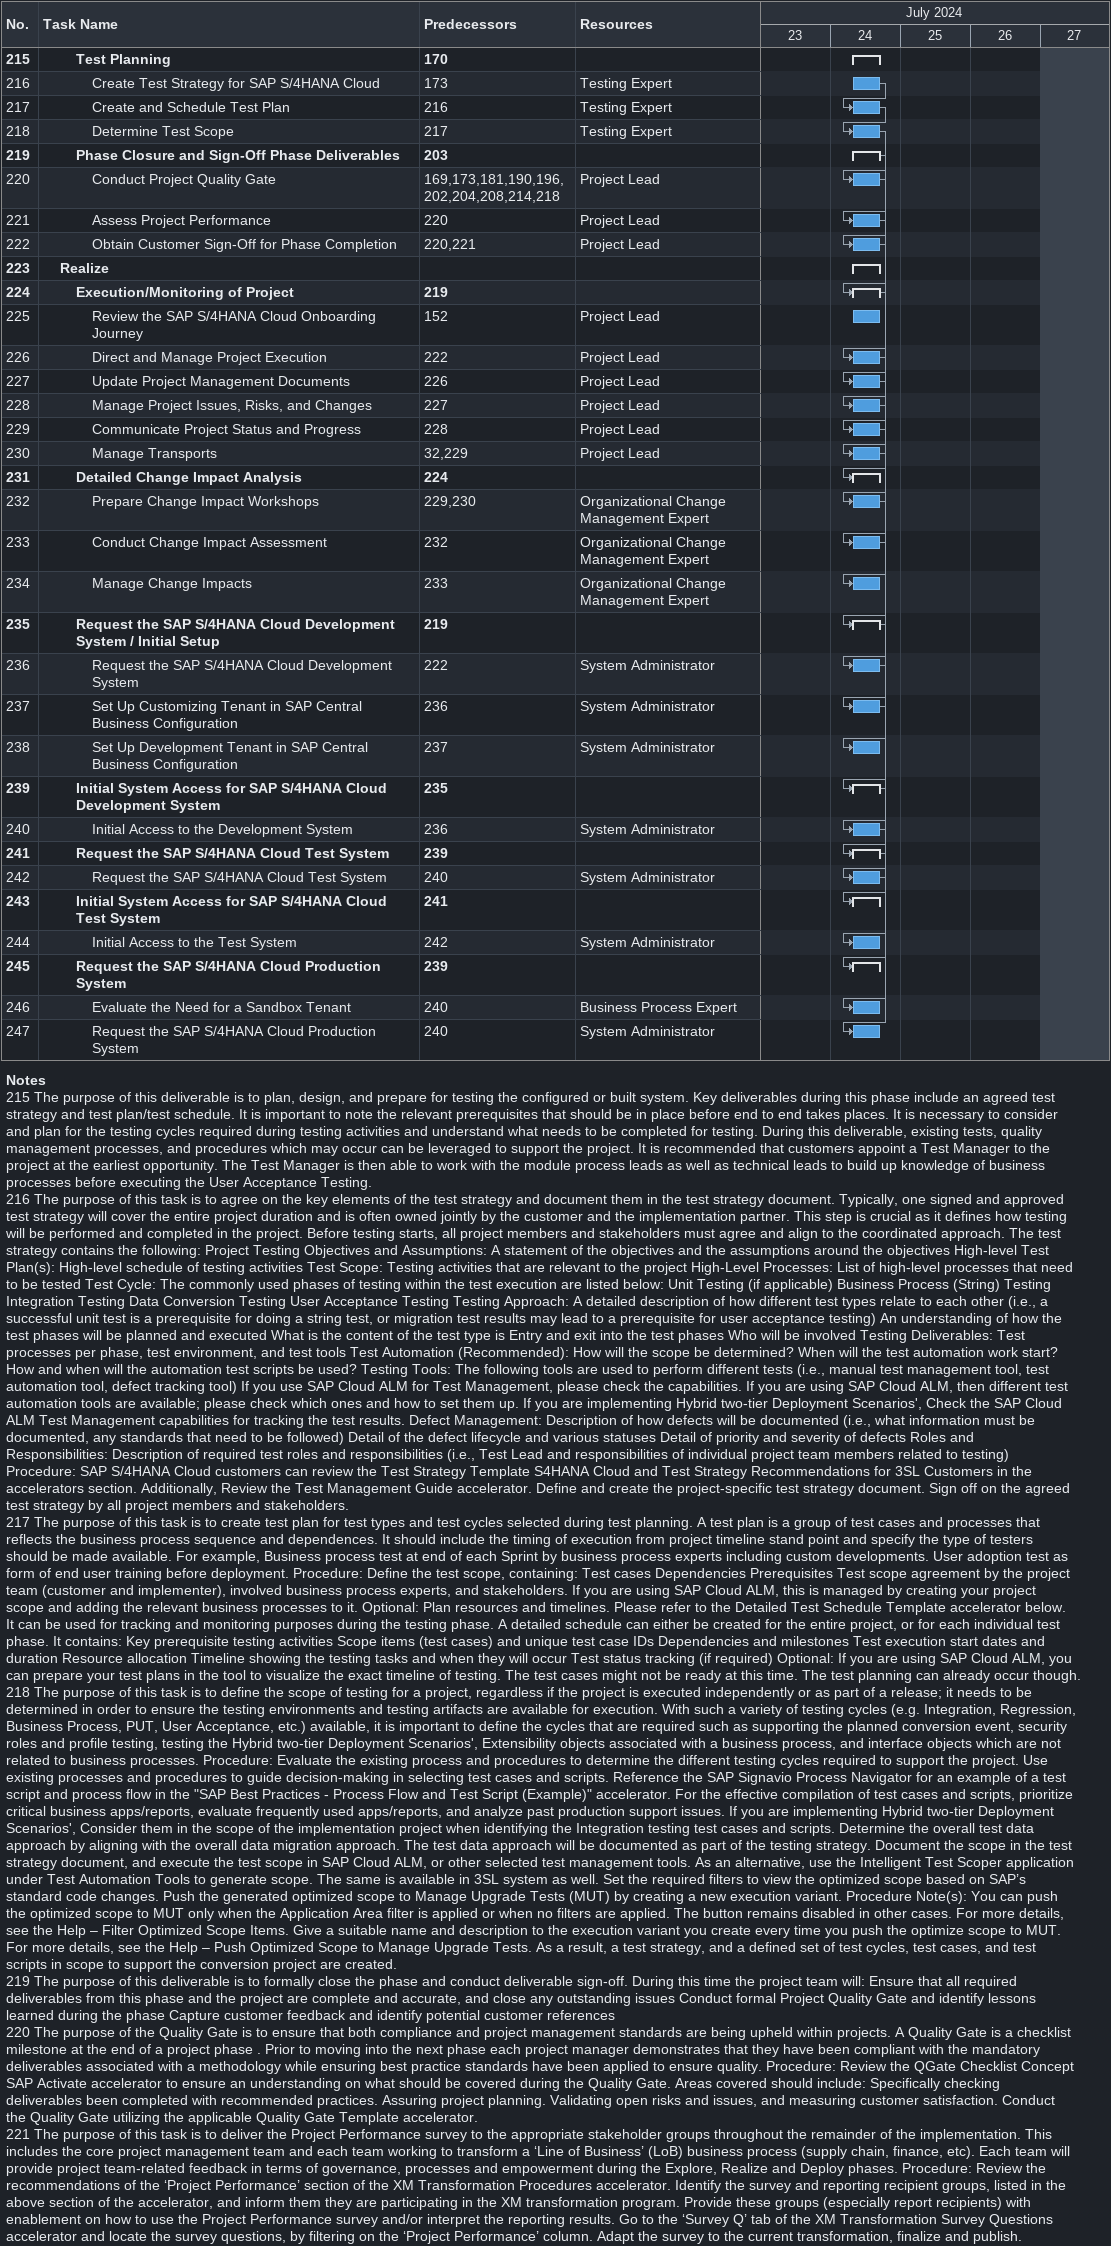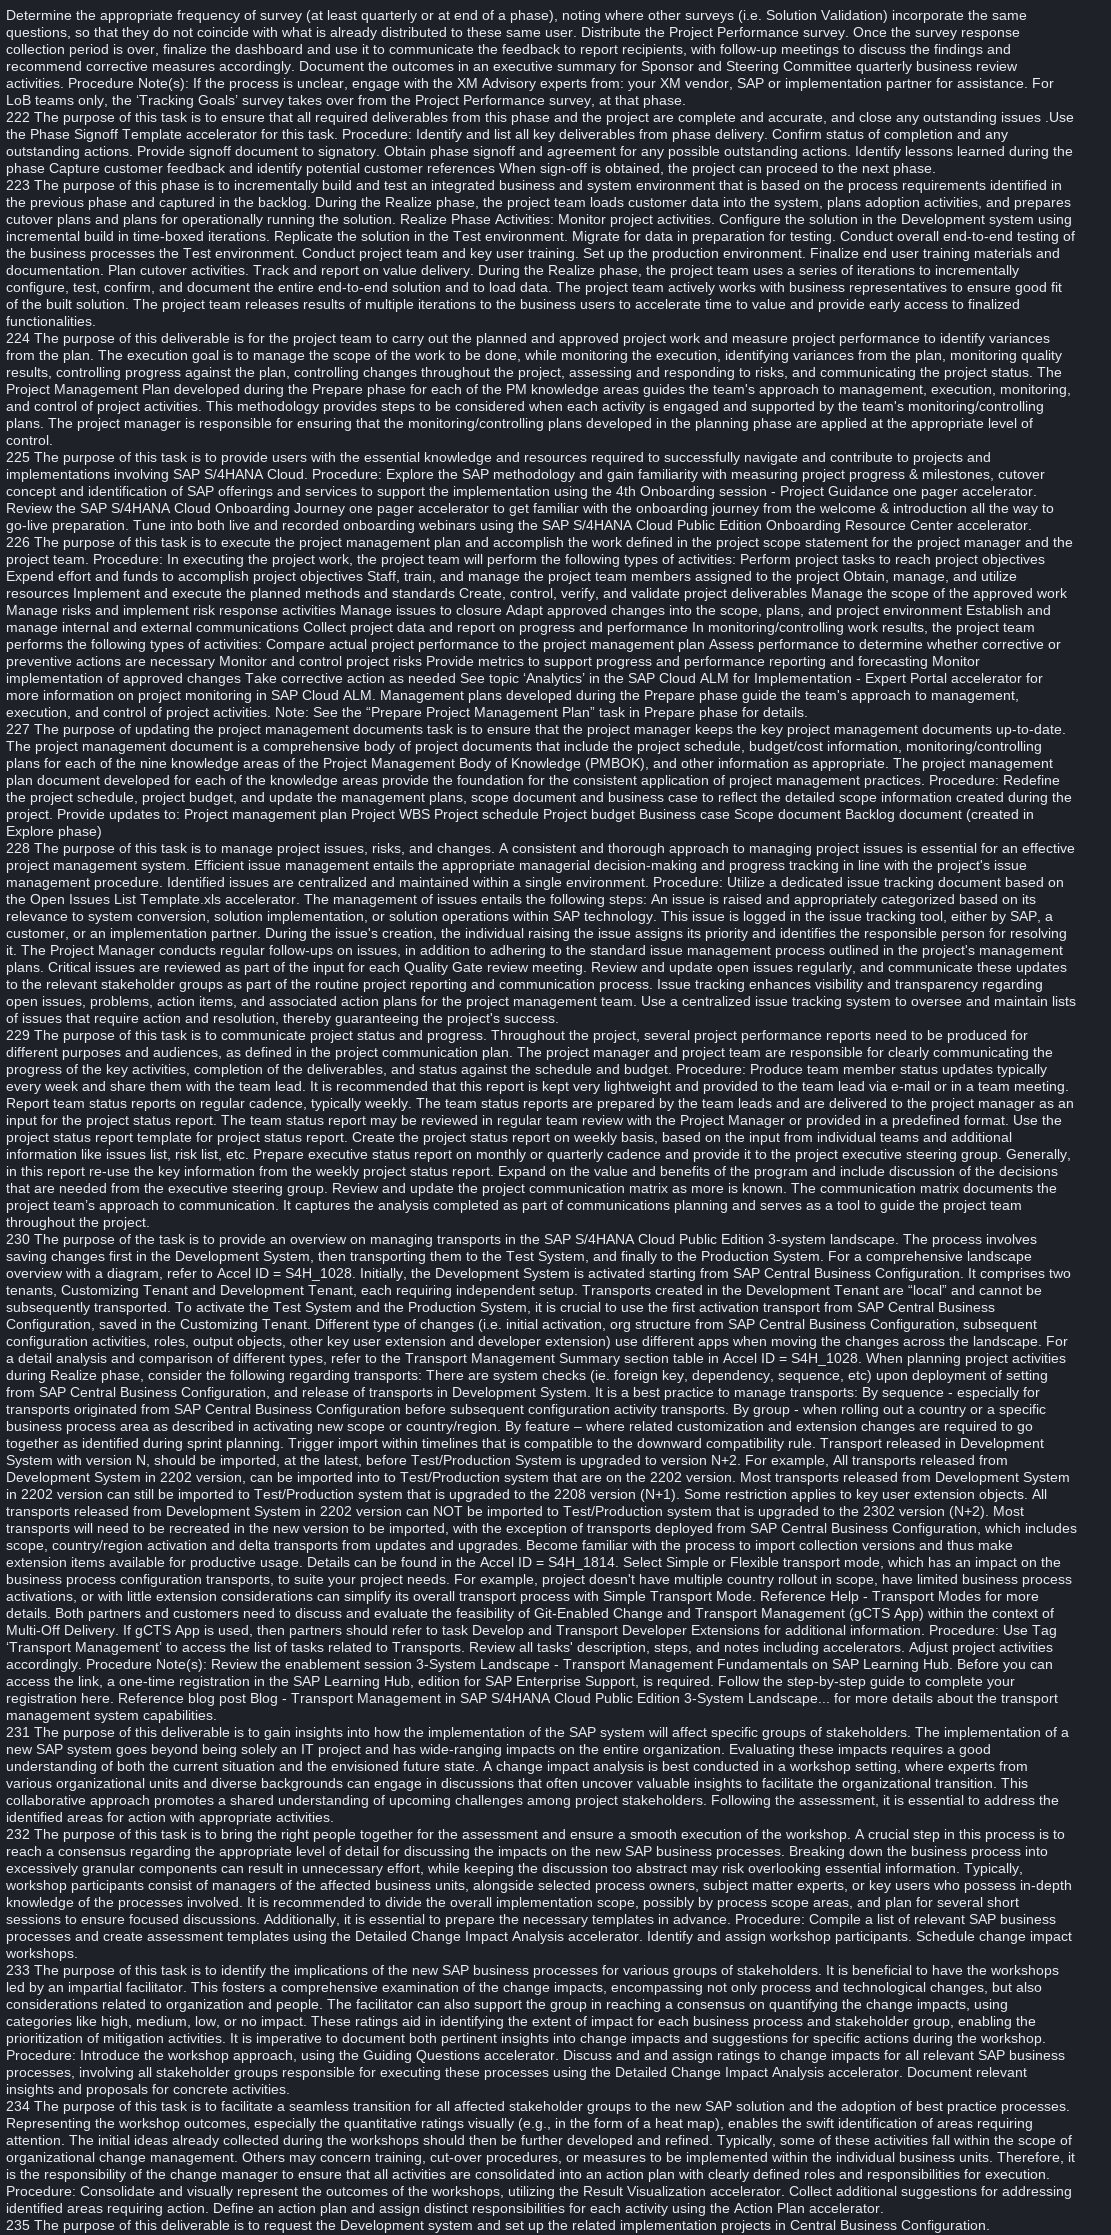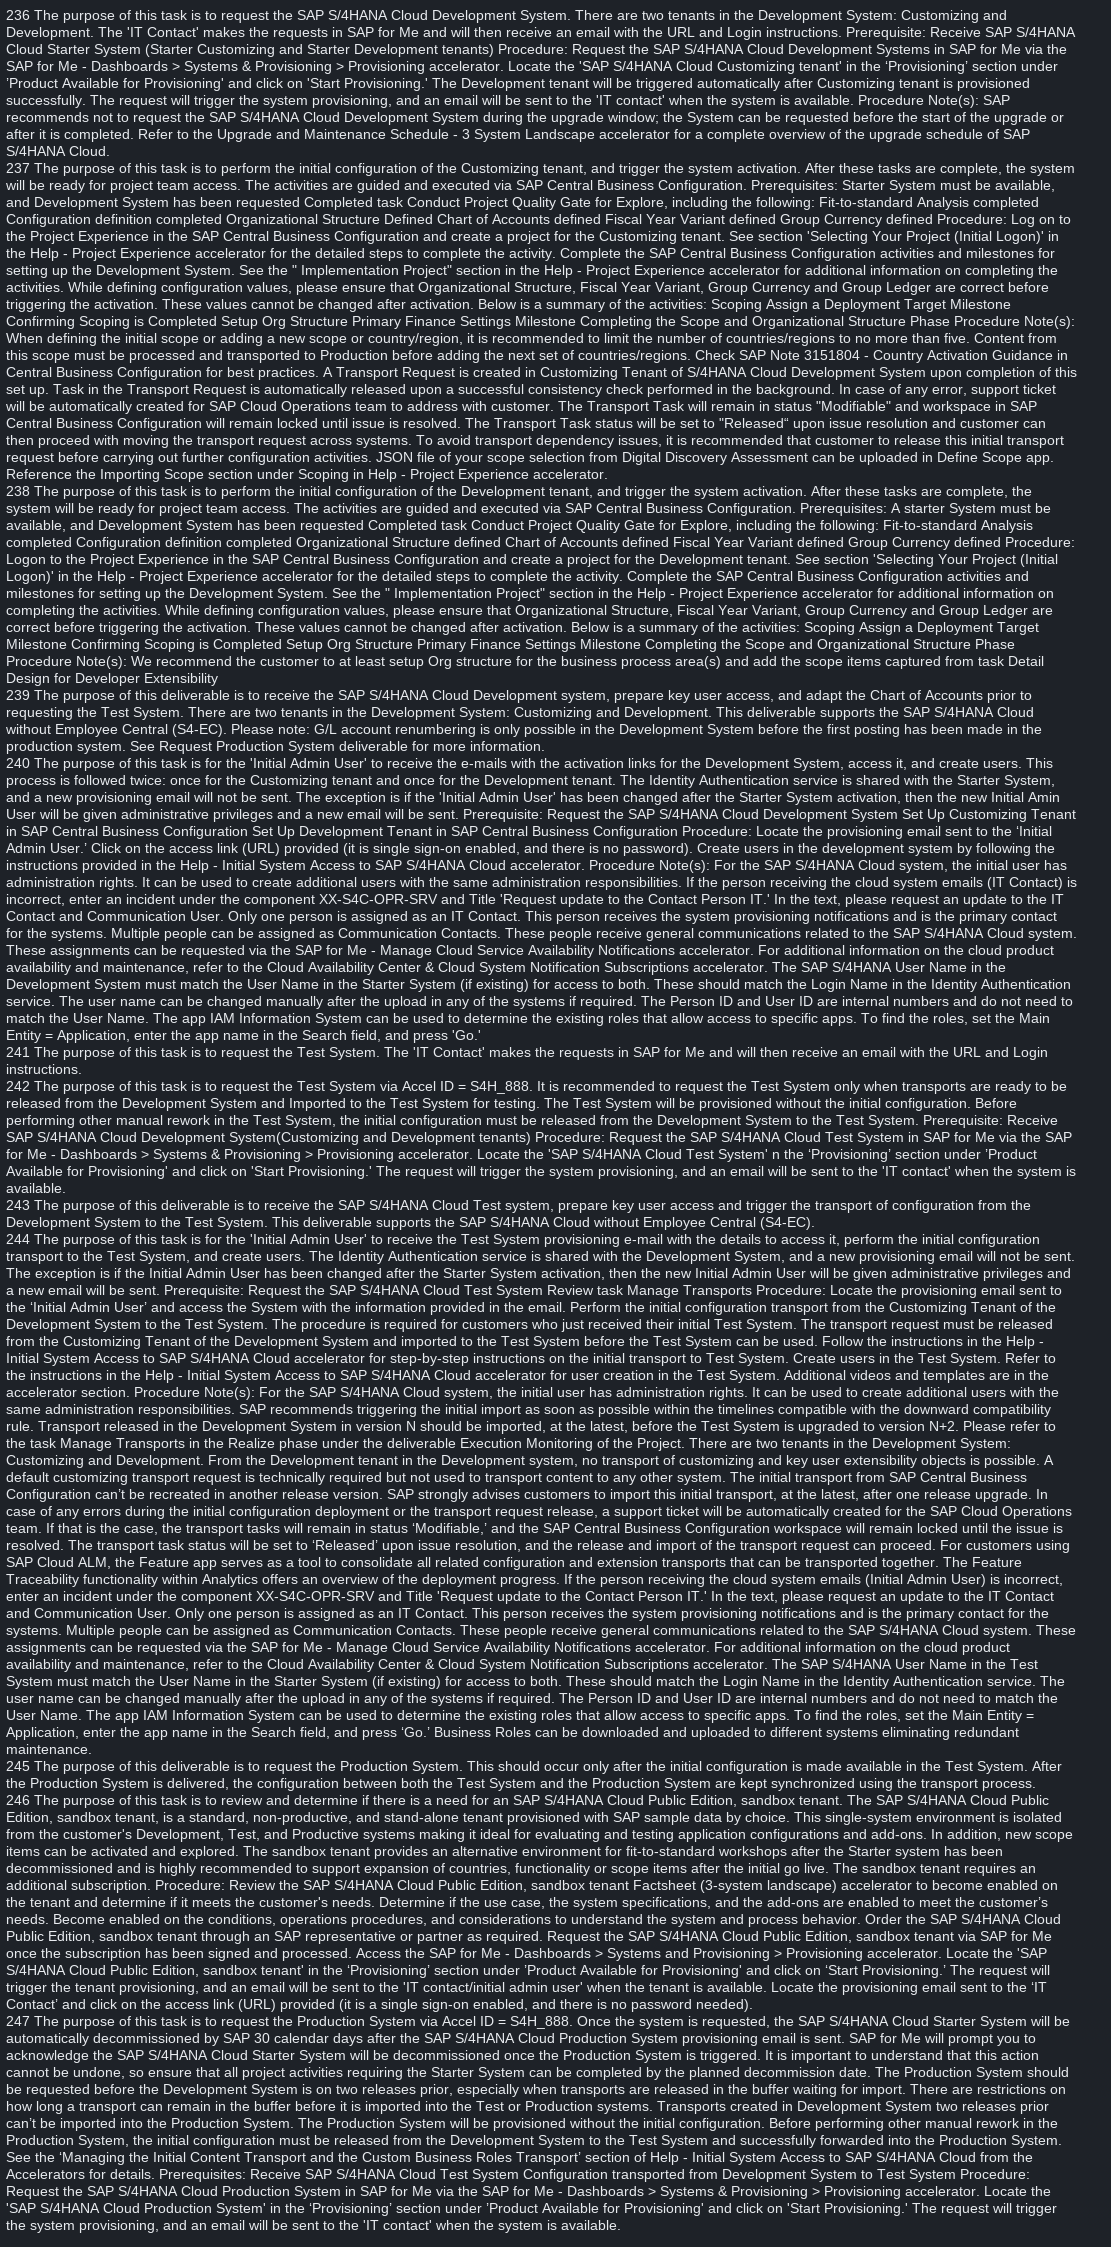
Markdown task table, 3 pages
| ID | Level | Task | Start | Finish | Predecessors | Resources |
|---|---|---|---|---|---|---|
| 215 | 3 | **Test Planning** | 2024-07-24 | 2024-07-24 | 170 |  |
| 216 | 4 | Create Test Strategy for SAP S/4HANA Cloud | 2024-07-24 | 2024-07-24 | 173 | Testing Expert |
| 217 | 4 | Create and Schedule Test Plan | 2024-07-24 | 2024-07-24 | 216 | Testing Expert |
| 218 | 4 | Determine Test Scope | 2024-07-24 | 2024-07-24 | 217 | Testing Expert |
| 219 | 3 | **Phase Closure and Sign-Off Phase Deliverables** | 2024-07-24 | 2024-07-24 | 203 |  |
| 220 | 4 | Conduct Project Quality Gate | 2024-07-24 | 2024-07-24 | 169, 173, 181, 190, 196, 202, 204, 208, 214, 218 | Project Lead |
| 221 | 4 | Assess Project Performance | 2024-07-24 | 2024-07-24 | 220 | Project Lead |
| 222 | 4 | Obtain Customer Sign-Off for Phase Completion | 2024-07-24 | 2024-07-24 | 220, 221 | Project Lead |
| 223 | 2 | **Realize** | 2024-07-24 | 2024-07-24 |  |  |
| 224 | 3 | **Execution/Monitoring of Project** | 2024-07-24 | 2024-07-24 | 219 |  |
| 225 | 4 | Review the SAP S/4HANA Cloud Onboarding Journey | 2024-07-24 | 2024-07-24 | 152 | Project Lead |
| 226 | 4 | Direct and Manage Project Execution | 2024-07-24 | 2024-07-24 | 222 | Project Lead |
| 227 | 4 | Update Project Management Documents | 2024-07-24 | 2024-07-24 | 226 | Project Lead |
| 228 | 4 | Manage Project Issues, Risks, and Changes | 2024-07-24 | 2024-07-24 | 227 | Project Lead |
| 229 | 4 | Communicate Project Status and Progress | 2024-07-24 | 2024-07-24 | 228 | Project Lead |
| 230 | 4 | Manage Transports | 2024-07-24 | 2024-07-24 | 32, 229 | Project Lead |
| 231 | 3 | **Detailed Change Impact Analysis** | 2024-07-24 | 2024-07-24 | 224 |  |
| 232 | 4 | Prepare Change Impact Workshops | 2024-07-24 | 2024-07-24 | 229, 230 | Organizational Change Management Expert |
| 233 | 4 | Conduct Change Impact Assessment | 2024-07-24 | 2024-07-24 | 232 | Organizational Change Management Expert |
| 234 | 4 | Manage Change Impacts | 2024-07-24 | 2024-07-24 | 233 | Organizational Change Management Expert |
| 235 | 3 | **Request the SAP S/4HANA Cloud Development System / Initial Setup** | 2024-07-24 | 2024-07-24 | 219 |  |
| 236 | 4 | Request the SAP S/4HANA Cloud Development System | 2024-07-24 | 2024-07-24 | 222 | System Administrator |
| 237 | 4 | Set Up Customizing Tenant in SAP Central Business Configuration | 2024-07-24 | 2024-07-24 | 236 | System Administrator |
| 238 | 4 | Set Up Development Tenant in SAP Central Business Configuration | 2024-07-24 | 2024-07-24 | 237 | System Administrator |
| 239 | 3 | **Initial System Access for SAP S/4HANA Cloud Development System** | 2024-07-24 | 2024-07-24 | 235 |  |
| 240 | 4 | Initial Access to the Development System | 2024-07-24 | 2024-07-24 | 236 | System Administrator |
| 241 | 3 | **Request the SAP S/4HANA Cloud Test System** | 2024-07-24 | 2024-07-24 | 239 |  |
| 242 | 4 | Request the SAP S/4HANA Cloud Test System | 2024-07-24 | 2024-07-24 | 240 | System Administrator |
| 243 | 3 | **Initial System Access for SAP S/4HANA Cloud Test System** | 2024-07-24 | 2024-07-24 | 241 |  |
| 244 | 4 | Initial Access to the Test System | 2024-07-24 | 2024-07-24 | 242 | System Administrator |
| 245 | 3 | **Request the SAP S/4HANA Cloud Production System** | 2024-07-24 | 2024-07-24 | 239 |  |
| 246 | 4 | Evaluate the Need for a Sandbox Tenant | 2024-07-24 | 2024-07-24 | 240 | Business Process Expert |
| 247 | 4 | Request the SAP S/4HANA Cloud Production System | 2024-07-24 | 2024-07-24 | 240 | System Administrator |

Notes
- 215: The purpose of this deliverable is to plan, design, and prepare for testing the configured or built system. Key deliverables during this phase include an agreed test strategy and test plan/test schedule. It is important to note the relevant prerequisites that should be in place before end to end takes places. It is necessary to consider and plan for the testing cycles required during testing activities and understand what needs to be completed for testing. During this deliverable, existing tests, quality management processes, and procedures which may occur can be leveraged to support the project. It is recommended that customers appoint a Test Manager to the project at the earliest opportunity. The Test Manager is then able to work with the module process leads as well as technical leads to build up knowledge of business processes before executing the User Acceptance Testing.
- 216: The purpose of this task is to agree on the key elements of the test strategy and document them in the test strategy document. Typically, one signed and approved test strategy will cover the entire project duration and is often owned jointly by the customer and the implementation partner. This step is crucial as it defines how testing will be performed and completed in the project. Before testing starts, all project members and stakeholders must agree and align to the coordinated approach. The test strategy contains the following: Project Testing Objectives and Assumptions: A statement of the objectives and the assumptions around the objectives High-level Test Plan(s): High-level schedule of testing activities Test Scope: Testing activities that are relevant to the project High-Level Processes: List of high-level processes that need to be tested Test Cycle: The commonly used phases of testing within the test execution are listed below: Unit Testing (if applicable) Business Process (String) Testing Integration Testing Data Conversion Testing User Acceptance Testing Testing Approach: A detailed description of how different test types relate to each other (i.e., a successful unit test is a prerequisite for doing a string test, or migration test results may lead to a prerequisite for user acceptance testing) An understanding of how the test phases will be planned and executed What is the content of the test type is Entry and exit into the test phases Who will be involved Testing Deliverables: Test processes per phase, test environment, and test tools Test Automation (Recommended): How will the scope be determined? When will the test automation work start? How and when will the automation test scripts be used? Testing Tools: The following tools are used to perform different tests (i.e., manual test management tool, test automation tool, defect tracking tool) If you use SAP Cloud ALM for Test Management, please check the capabilities. If you are using SAP Cloud ALM, then different test automation tools are available; please check which ones and how to set them up. If you are implementing Hybrid two-tier Deployment Scenarios', Check the SAP Cloud ALM Test Management capabilities for tracking the test results. Defect Management: Description of how defects will be documented (i.e., what information must be documented, any standards that need to be followed) Detail of the defect lifecycle and various statuses Detail of priority and severity of defects Roles and Responsibilities: Description of required test roles and responsibilities (i.e., Test Lead and responsibilities of individual project team members related to testing) Procedure: SAP S/4HANA Cloud customers can review the Test Strategy Template S4HANA Cloud and Test Strategy Recommendations for 3SL Customers in the accelerators section. Additionally, Review the Test Management Guide accelerator. Define and create the project-specific test strategy document. Sign off on the agreed test strategy by all project members and stakeholders.
- 217: The purpose of this task is to create test plan for test types and test cycles selected during test planning. A test plan is a group of test cases and processes that reflects the business process sequence and dependences. It should include the timing of execution from project timeline stand point and specify the type of testers should be made available. For example, Business process test at end of each Sprint by business process experts including custom developments. User adoption test as form of end user training before deployment. Procedure: Define the test scope, containing: Test cases Dependencies Prerequisites Test scope agreement by the project team (customer and implementer), involved business process experts, and stakeholders. If you are using SAP Cloud ALM, this is managed by creating your project scope and adding the relevant business processes to it. Optional: Plan resources and timelines. Please refer to the Detailed Test Schedule Template accelerator below. It can be used for tracking and monitoring purposes during the testing phase. A detailed schedule can either be created for the entire project, or for each individual test phase. It contains: Key prerequisite testing activities Scope items (test cases) and unique test case IDs Dependencies and milestones Test execution start dates and duration Resource allocation Timeline showing the testing tasks and when they will occur Test status tracking (if required) Optional: If you are using SAP Cloud ALM, you can prepare your test plans in the tool to visualize the exact timeline of testing. The test cases might not be ready at this time. The test planning can already occur though.
- 218: The purpose of this task is to define the scope of testing for a project, regardless if the project is executed independently or as part of a release; it needs to be determined in order to ensure the testing environments and testing artifacts are available for execution. With such a variety of testing cycles (e.g. Integration, Regression, Business Process, PUT, User Acceptance, etc.) available, it is important to define the cycles that are required such as supporting the planned conversion event, security roles and profile testing, testing the Hybrid two-tier Deployment Scenarios', Extensibility objects associated with a business process, and interface objects which are not related to business processes. Procedure: Evaluate the existing process and procedures to determine the different testing cycles required to support the project. Use existing processes and procedures to guide decision-making in selecting test cases and scripts. Reference the SAP Signavio Process Navigator for an example of a test script and process flow in the "SAP Best Practices - Process Flow and Test Script (Example)" accelerator. For the effective compilation of test cases and scripts, prioritize critical business apps/reports, evaluate frequently used apps/reports, and analyze past production support issues. If you are implementing Hybrid two-tier Deployment Scenarios', Consider them in the scope of the implementation project when identifying the Integration testing test cases and scripts. Determine the overall test data approach by aligning with the overall data migration approach. The test data approach will be documented as part of the testing strategy. Document the scope in the test strategy document, and execute the test scope in SAP Cloud ALM, or other selected test management tools. As an alternative, use the Intelligent Test Scoper application under Test Automation Tools to generate scope. The same is available in 3SL system as well. Set the required filters to view the optimized scope based on SAP’s standard code changes. Push the generated optimized scope to Manage Upgrade Tests (MUT) by creating a new execution variant. Procedure Note(s): You can push the optimized scope to MUT only when the Application Area filter is applied or when no filters are applied. The button remains disabled in other cases. For more details, see the Help – Filter Optimized Scope Items. Give a suitable name and description to the execution variant you create every time you push the optimize scope to MUT. For more details, see the Help – Push Optimized Scope to Manage Upgrade Tests. As a result, a test strategy, and a defined set of test cycles, test cases, and test scripts in scope to support the conversion project are created.
- 219: The purpose of this deliverable is to formally close the phase and conduct deliverable sign-off. During this time the project team will: Ensure that all required deliverables from this phase and the project are complete and accurate, and close any outstanding issues Conduct formal Project Quality Gate and identify lessons learned during the phase Capture customer feedback and identify potential customer references
- 220: The purpose of the Quality Gate is to ensure that both compliance and project management standards are being upheld within projects. A Quality Gate is a checklist milestone at the end of a project phase . Prior to moving into the next phase each project manager demonstrates that they have been compliant with the mandatory deliverables associated with a methodology while ensuring best practice standards have been applied to ensure quality. Procedure: Review the QGate Checklist Concept SAP Activate accelerator to ensure an understanding on what should be covered during the Quality Gate. Areas covered should include: Specifically checking deliverables been completed with recommended practices. Assuring project planning. Validating open risks and issues, and measuring customer satisfaction. Conduct the Quality Gate utilizing the applicable Quality Gate Template accelerator.
- 221: The purpose of this task is to deliver the Project Performance survey to the appropriate stakeholder groups throughout the remainder of the implementation. This includes the core project management team and each team working to transform a ‘Line of Business’ (LoB) business process (supply chain, finance, etc). Each team will provide project team-related feedback in terms of governance, processes and empowerment during the Explore, Realize and Deploy phases. Procedure: Review the recommendations of the ‘Project Performance’ section of the XM Transformation Procedures accelerator. Identify the survey and reporting recipient groups, listed in the above section of the accelerator, and inform them they are participating in the XM transformation program. Provide these groups (especially report recipients) with enablement on how to use the Project Performance survey and/or interpret the reporting results. Go to the ‘Survey Q’ tab of the XM Transformation Survey Questions accelerator and locate the survey questions, by filtering on the ‘Project Performance’ column. Adapt the survey to the current transformation, finalize and publish. Determine the appropriate frequency of survey (at least quarterly or at end of a phase), noting where other surveys (i.e. Solution Validation) incorporate the same questions, so that they do not coincide with what is already distributed to these same user. Distribute the Project Performance survey. Once the survey response collection period is over, finalize the dashboard and use it to communicate the feedback to report recipients, with follow-up meetings to discuss the findings and recommend corrective measures accordingly. Document the outcomes in an executive summary for Sponsor and Steering Committee quarterly business review activities. Procedure Note(s): If the process is unclear, engage with the XM Advisory experts from: your XM vendor, SAP or implementation partner for assistance. For LoB teams only, the ‘Tracking Goals’ survey takes over from the Project Performance survey, at that phase.
- 222: The purpose of this task is to ensure that all required deliverables from this phase and the project are complete and accurate, and close any outstanding issues .Use the Phase Signoff Template accelerator for this task. Procedure: Identify and list all key deliverables from phase delivery. Confirm status of completion and any outstanding actions. Provide signoff document to signatory. Obtain phase signoff and agreement for any possible outstanding actions. Identify lessons learned during the phase Capture customer feedback and identify potential customer references When sign-off is obtained, the project can proceed to the next phase.
- 223: The purpose of this phase is to incrementally build and test an integrated business and system environment that is based on the process requirements identified in the previous phase and captured in the backlog. During the Realize phase, the project team loads customer data into the system, plans adoption activities, and prepares cutover plans and plans for operationally running the solution. Realize Phase Activities: Monitor project activities. Configure the solution in the Development system using incremental build in time-boxed iterations. Replicate the solution in the Test environment. Migrate for data in preparation for testing. Conduct overall end-to-end testing of the business processes the Test environment. Conduct project team and key user training. Set up the production environment. Finalize end user training materials and documentation. Plan cutover activities. Track and report on value delivery. During the Realize phase, the project team uses a series of iterations to incrementally configure, test, confirm, and document the entire end-to-end solution and to load data. The project team actively works with business representatives to ensure good fit of the built solution. The project team releases results of multiple iterations to the business users to accelerate time to value and provide early access to finalized functionalities.
- 224: The purpose of this deliverable is for the project team to carry out the planned and approved project work and measure project performance to identify variances from the plan. The execution goal is to manage the scope of the work to be done, while monitoring the execution, identifying variances from the plan, monitoring quality results, controlling progress against the plan, controlling changes throughout the project, assessing and responding to risks, and communicating the project status. The Project Management Plan developed during the Prepare phase for each of the PM knowledge areas guides the team's approach to management, execution, monitoring, and control of project activities. This methodology provides steps to be considered when each activity is engaged and supported by the team's monitoring/controlling plans. The project manager is responsible for ensuring that the monitoring/controlling plans developed in the planning phase are applied at the appropriate level of control.
- 225: The purpose of this task is to provide users with the essential knowledge and resources required to successfully navigate and contribute to projects and implementations involving SAP S/4HANA Cloud. Procedure: Explore the SAP methodology and gain familiarity with measuring project progress & milestones, cutover concept and identification of SAP offerings and services to support the implementation using the 4th Onboarding session - Project Guidance one pager accelerator. Review the SAP S/4HANA Cloud Onboarding Journey one pager accelerator to get familiar with the onboarding journey from the welcome & introduction all the way to go-live preparation. Tune into both live and recorded onboarding webinars using the SAP S/4HANA Cloud Public Edition Onboarding Resource Center accelerator.
- 226: The purpose of this task is to execute the project management plan and accomplish the work defined in the project scope statement for the project manager and the project team. Procedure: In executing the project work, the project team will perform the following types of activities: Perform project tasks to reach project objectives Expend effort and funds to accomplish project objectives Staff, train, and manage the project team members assigned to the project Obtain, manage, and utilize resources Implement and execute the planned methods and standards Create, control, verify, and validate project deliverables Manage the scope of the approved work Manage risks and implement risk response activities Manage issues to closure Adapt approved changes into the scope, plans, and project environment Establish and manage internal and external communications Collect project data and report on progress and performance In monitoring/controlling work results, the project team performs the following types of activities: Compare actual project performance to the project management plan Assess performance to determine whether corrective or preventive actions are necessary Monitor and control project risks Provide metrics to support progress and performance reporting and forecasting Monitor implementation of approved changes Take corrective action as needed See topic ‘Analytics’ in the SAP Cloud ALM for Implementation - Expert Portal accelerator for more information on project monitoring in SAP Cloud ALM. Management plans developed during the Prepare phase guide the team's approach to management, execution, and control of project activities. Note: See the “Prepare Project Management Plan” task in Prepare phase for details.
- 227: The purpose of updating the project management documents task is to ensure that the project manager keeps the key project management documents up-to-date. The project management document is a comprehensive body of project documents that include the project schedule, budget/cost information, monitoring/controlling plans for each of the nine knowledge areas of the Project Management Body of Knowledge (PMBOK), and other information as appropriate. The project management plan document developed for each of the knowledge areas provide the foundation for the consistent application of project management practices. Procedure: Redefine the project schedule, project budget, and update the management plans, scope document and business case to reflect the detailed scope information created during the project. Provide updates to: Project management plan Project WBS Project schedule Project budget Business case Scope document Backlog document (created in Explore phase)
- 228: The purpose of this task is to manage project issues, risks, and changes. A consistent and thorough approach to managing project issues is essential for an effective project management system. Efficient issue management entails the appropriate managerial decision-making and progress tracking in line with the project's issue management procedure. Identified issues are centralized and maintained within a single environment. Procedure: Utilize a dedicated issue tracking document based on the Open Issues List Template.xls accelerator. The management of issues entails the following steps: An issue is raised and appropriately categorized based on its relevance to system conversion, solution implementation, or solution operations within SAP technology. This issue is logged in the issue tracking tool, either by SAP, a customer, or an implementation partner. During the issue's creation, the individual raising the issue assigns its priority and identifies the responsible person for resolving it. The Project Manager conducts regular follow-ups on issues, in addition to adhering to the standard issue management process outlined in the project's management plans. Critical issues are reviewed as part of the input for each Quality Gate review meeting. Review and update open issues regularly, and communicate these updates to the relevant stakeholder groups as part of the routine project reporting and communication process. Issue tracking enhances visibility and transparency regarding open issues, problems, action items, and associated action plans for the project management team. Use a centralized issue tracking system to oversee and maintain lists of issues that require action and resolution, thereby guaranteeing the project's success.
- 229: The purpose of this task is to communicate project status and progress. Throughout the project, several project performance reports need to be produced for different purposes and audiences, as defined in the project communication plan. The project manager and project team are responsible for clearly communicating the progress of the key activities, completion of the deliverables, and status against the schedule and budget. Procedure: Produce team member status updates typically every week and share them with the team lead. It is recommended that this report is kept very lightweight and provided to the team lead via e-mail or in a team meeting. Report team status reports on regular cadence, typically weekly. The team status reports are prepared by the team leads and are delivered to the project manager as an input for the project status report. The team status report may be reviewed in regular team review with the Project Manager or provided in a predefined format. Use the project status report template for project status report. Create the project status report on weekly basis, based on the input from individual teams and additional information like issues list, risk list, etc. Prepare executive status report on monthly or quarterly cadence and provide it to the project executive steering group. Generally, in this report re-use the key information from the weekly project status report. Expand on the value and benefits of the program and include discussion of the decisions that are needed from the executive steering group. Review and update the project communication matrix as more is known. The communication matrix documents the project team’s approach to communication. It captures the analysis completed as part of communications planning and serves as a tool to guide the project team throughout the project.
- 230: The purpose of the task is to provide an overview on managing transports in the SAP S/4HANA Cloud Public Edition 3-system landscape. The process involves saving changes first in the Development System, then transporting them to the Test System, and finally to the Production System. For a comprehensive landscape overview with a diagram, refer to Accel ID = S4H_1028. Initially, the Development System is activated starting from SAP Central Business Configuration. It comprises two tenants, Customizing Tenant and Development Tenant, each requiring independent setup. Transports created in the Development Tenant are “local” and cannot be subsequently transported. To activate the Test System and the Production System, it is crucial to use the first activation transport from SAP Central Business Configuration, saved in the Customizing Tenant. Different type of changes (i.e. initial activation, org structure from SAP Central Business Configuration, subsequent configuration activities, roles, output objects, other key user extension and developer extension) use different apps when moving the changes across the landscape. For a detail analysis and comparison of different types, refer to the Transport Management Summary section table in Accel ID = S4H_1028. When planning project activities during Realize phase, consider the following regarding transports: There are system checks (ie. foreign key, dependency, sequence, etc) upon deployment of setting from SAP Central Business Configuration, and release of transports in Development System. It is a best practice to manage transports: By sequence - especially for transports originated from SAP Central Business Configuration before subsequent configuration activity transports. By group - when rolling out a country or a specific business process area as described in activating new scope or country/region. By feature – where related customization and extension changes are required to go together as identified during sprint planning. Trigger import within timelines that is compatible to the downward compatibility rule. Transport released in Development System with version N, should be imported, at the latest, before Test/Production System is upgraded to version N+2. For example, All transports released from Development System in 2202 version, can be imported into to Test/Production system that are on the 2202 version. Most transports released from Development System in 2202 version can still be imported to Test/Production system that is upgraded to the 2208 version (N+1). Some restriction applies to key user extension objects. All transports released from Development System in 2202 version can NOT be imported to Test/Production system that is upgraded to the 2302 version (N+2). Most transports will need to be recreated in the new version to be imported, with the exception of transports deployed from SAP Central Business Configuration, which includes scope, country/region activation and delta transports from updates and upgrades. Become familiar with the process to import collection versions and thus make extension items available for productive usage. Details can be found in the Accel ID = S4H_1814. Select Simple or Flexible transport mode, which has an impact on the business process configuration transports, to suite your project needs. For example, project doesn't have multiple country rollout in scope, have limited business process activations, or with little extension considerations can simplify its overall transport process with Simple Transport Mode. Reference Help - Transport Modes for more details. Both partners and customers need to discuss and evaluate the feasibility of Git-Enabled Change and Transport Management (gCTS App) within the context of Multi-Off Delivery. If gCTS App is used, then partners should refer to task Develop and Transport Developer Extensions for additional information. Procedure: Use Tag ‘Transport Management’ to access the list of tasks related to Transports. Review all tasks' description, steps, and notes including accelerators. Adjust project activities accordingly. Procedure Note(s): Review the enablement session 3-System Landscape - Transport Management Fundamentals on SAP Learning Hub. Before you can access the link, a one-time registration in the SAP Learning Hub, edition for SAP Enterprise Support, is required. Follow the step-by-step guide to complete your registration here. Reference blog post Blog - Transport Management in SAP S/4HANA Cloud Public Edition 3-System Landscape... for more details about the transport management system capabilities.
- 231: The purpose of this deliverable is to gain insights into how the implementation of the SAP system will affect specific groups of stakeholders. The implementation of a new SAP system goes beyond being solely an IT project and has wide-ranging impacts on the entire organization. Evaluating these impacts requires a good understanding of both the current situation and the envisioned future state. A change impact analysis is best conducted in a workshop setting, where experts from various organizational units and diverse backgrounds can engage in discussions that often uncover valuable insights to facilitate the organizational transition. This collaborative approach promotes a shared understanding of upcoming challenges among project stakeholders. Following the assessment, it is essential to address the identified areas for action with appropriate activities.
- 232: The purpose of this task is to bring the right people together for the assessment and ensure a smooth execution of the workshop. A crucial step in this process is to reach a consensus regarding the appropriate level of detail for discussing the impacts on the new SAP business processes. Breaking down the business process into excessively granular components can result in unnecessary effort, while keeping the discussion too abstract may risk overlooking essential information. Typically, workshop participants consist of managers of the affected business units, alongside selected process owners, subject matter experts, or key users who possess in-depth knowledge of the processes involved. It is recommended to divide the overall implementation scope, possibly by process scope areas, and plan for several short sessions to ensure focused discussions. Additionally, it is essential to prepare the necessary templates in advance. Procedure: Compile a list of relevant SAP business processes and create assessment templates using the Detailed Change Impact Analysis accelerator. Identify and assign workshop participants. Schedule change impact workshops.
- 233: The purpose of this task is to identify the implications of the new SAP business processes for various groups of stakeholders. It is beneficial to have the workshops led by an impartial facilitator. This fosters a comprehensive examination of the change impacts, encompassing not only process and technological changes, but also considerations related to organization and people. The facilitator can also support the group in reaching a consensus on quantifying the change impacts, using categories like high, medium, low, or no impact. These ratings aid in identifying the extent of impact for each business process and stakeholder group, enabling the prioritization of mitigation activities. It is imperative to document both pertinent insights into change impacts and suggestions for specific actions during the workshop. Procedure: Introduce the workshop approach, using the Guiding Questions accelerator. Discuss and and assign ratings to change impacts for all relevant SAP business processes, involving all stakeholder groups responsible for executing these processes using the Detailed Change Impact Analysis accelerator. Document relevant insights and proposals for concrete activities.
- 234: The purpose of this task is to facilitate a seamless transition for all affected stakeholder groups to the new SAP solution and the adoption of best practice processes. Representing the workshop outcomes, especially the quantitative ratings visually (e.g., in the form of a heat map), enables the swift identification of areas requiring attention. The initial ideas already collected during the workshops should then be further developed and refined. Typically, some of these activities fall within the scope of organizational change management. Others may concern training, cut-over procedures, or measures to be implemented within the individual business units. Therefore, it is the responsibility of the change manager to ensure that all activities are consolidated into an action plan with clearly defined roles and responsibilities for execution. Procedure: Consolidate and visually represent the outcomes of the workshops, utilizing the Result Visualization accelerator. Collect additional suggestions for addressing identified areas requiring action. Define an action plan and assign distinct responsibilities for each activity using the Action Plan accelerator.
- 235: The purpose of this deliverable is to request the Development system and set up the related implementation projects in Central Business Configuration.
- 236: The purpose of this task is to request the SAP S/4HANA Cloud Development System. There are two tenants in the Development System: Customizing and Development. The 'IT Contact' makes the requests in SAP for Me and will then receive an email with the URL and Login instructions. Prerequisite: Receive SAP S/4HANA Cloud Starter System (Starter Customizing and Starter Development tenants) Procedure: Request the SAP S/4HANA Cloud Development Systems in SAP for Me via the SAP for Me - Dashboards > Systems & Provisioning > Provisioning accelerator. Locate the 'SAP S/4HANA Cloud Customizing tenant' in the ‘Provisioning’ section under ’Product Available for Provisioning' and click on 'Start Provisioning.' The Development tenant will be triggered automatically after Customizing tenant is provisioned successfully. The request will trigger the system provisioning, and an email will be sent to the 'IT contact' when the system is available. Procedure Note(s): SAP recommends not to request the SAP S/4HANA Cloud Development System during the upgrade window; the System can be requested before the start of the upgrade or after it is completed. Refer to the Upgrade and Maintenance Schedule - 3 System Landscape accelerator for a complete overview of the upgrade schedule of SAP S/4HANA Cloud.
- 237: The purpose of this task is to perform the initial configuration of the Customizing tenant, and trigger the system activation. After these tasks are complete, the system will be ready for project team access. The activities are guided and executed via SAP Central Business Configuration. Prerequisites: Starter System must be available, and Development System has been requested Completed task Conduct Project Quality Gate for Explore, including the following: Fit-to-standard Analysis completed Configuration definition completed Organizational Structure Defined Chart of Accounts defined Fiscal Year Variant defined Group Currency defined Procedure: Log on to the Project Experience in the SAP Central Business Configuration and create a project for the Customizing tenant. See section 'Selecting Your Project (Initial Logon)' in the Help - Project Experience accelerator for the detailed steps to complete the activity. Complete the SAP Central Business Configuration activities and milestones for setting up the Development System. See the " Implementation Project" section in the Help - Project Experience accelerator for additional information on completing the activities. While defining configuration values, please ensure that Organizational Structure, Fiscal Year Variant, Group Currency and Group Ledger are correct before triggering the activation. These values cannot be changed after activation. Below is a summary of the activities: Scoping Assign a Deployment Target Milestone Confirming Scoping is Completed Setup Org Structure Primary Finance Settings Milestone Completing the Scope and Organizational Structure Phase Procedure Note(s): When defining the initial scope or adding a new scope or country/region, it is recommended to limit the number of countries/regions to no more than five. Content from this scope must be processed and transported to Production before adding the next set of countries/regions. Check SAP Note 3151804 - Country Activation Guidance in Central Business Configuration for best practices. A Transport Request is created in Customizing Tenant of S/4HANA Cloud Development System upon completion of this set up. Task in the Transport Request is automatically released upon a successful consistency check performed in the background. In case of any error, support ticket will be automatically created for SAP Cloud Operations team to address with customer. The Transport Task will remain in status "Modifiable" and workspace in SAP Central Business Configuration will remain locked until issue is resolved. The Transport Task status will be set to "Released“ upon issue resolution and customer can then proceed with moving the transport request across systems. To avoid transport dependency issues, it is recommended that customer to release this initial transport request before carrying out further configuration activities. JSON file of your scope selection from Digital Discovery Assessment can be uploaded in Define Scope app. Reference the Importing Scope section under Scoping in Help - Project Experience accelerator.
- 238: The purpose of this task is to perform the initial configuration of the Development tenant, and trigger the system activation. After these tasks are complete, the system will be ready for project team access. The activities are guided and executed via SAP Central Business Configuration. Prerequisites: A starter System must be available, and Development System has been requested Completed task Conduct Project Quality Gate for Explore, including the following: Fit-to-standard Analysis completed Configuration definition completed Organizational Structure defined Chart of Accounts defined Fiscal Year Variant defined Group Currency defined Procedure: Logon to the Project Experience in the SAP Central Business Configuration and create a project for the Development tenant. See section 'Selecting Your Project (Initial Logon)' in the Help - Project Experience accelerator for the detailed steps to complete the activity. Complete the SAP Central Business Configuration activities and milestones for setting up the Development System. See the " Implementation Project" section in the Help - Project Experience accelerator for additional information on completing the activities. While defining configuration values, please ensure that Organizational Structure, Fiscal Year Variant, Group Currency and Group Ledger are correct before triggering the activation. These values cannot be changed after activation. Below is a summary of the activities: Scoping Assign a Deployment Target Milestone Confirming Scoping is Completed Setup Org Structure Primary Finance Settings Milestone Completing the Scope and Organizational Structure Phase Procedure Note(s): We recommend the customer to at least setup Org structure for the business process area(s) and add the scope items captured from task Detail Design for Developer Extensibility
- 239: The purpose of this deliverable is to receive the SAP S/4HANA Cloud Development system, prepare key user access, and adapt the Chart of Accounts prior to requesting the Test System. There are two tenants in the Development System: Customizing and Development. This deliverable supports the SAP S/4HANA Cloud without Employee Central (S4-EC). Please note: G/L account renumbering is only possible in the Development System before the first posting has been made in the production system. See Request Production System deliverable for more information.
- 240: The purpose of this task is for the 'Initial Admin User' to receive the e-mails with the activation links for the Development System, access it, and create users. This process is followed twice: once for the Customizing tenant and once for the Development tenant. The Identity Authentication service is shared with the Starter System, and a new provisioning email will not be sent. The exception is if the 'Initial Admin User' has been changed after the Starter System activation, then the new Initial Amin User will be given administrative privileges and a new email will be sent. Prerequisite: Request the SAP S/4HANA Cloud Development System Set Up Customizing Tenant in SAP Central Business Configuration Set Up Development Tenant in SAP Central Business Configuration Procedure: Locate the provisioning email sent to the ‘Initial Admin User.’ Click on the access link (URL) provided (it is single sign-on enabled, and there is no password). Create users in the development system by following the instructions provided in the Help - Initial System Access to SAP S/4HANA Cloud accelerator. Procedure Note(s): For the SAP S/4HANA Cloud system, the initial user has administration rights. It can be used to create additional users with the same administration responsibilities. If the person receiving the cloud system emails (IT Contact) is incorrect, enter an incident under the component XX-S4C-OPR-SRV and Title 'Request update to the Contact Person IT.' In the text, please request an update to the IT Contact and Communication User. Only one person is assigned as an IT Contact. This person receives the system provisioning notifications and is the primary contact for the systems. Multiple people can be assigned as Communication Contacts. These people receive general communications related to the SAP S/4HANA Cloud system. These assignments can be requested via the SAP for Me - Manage Cloud Service Availability Notifications accelerator. For additional information on the cloud product availability and maintenance, refer to the Cloud Availability Center & Cloud System Notification Subscriptions accelerator. The SAP S/4HANA User Name in the Development System must match the User Name in the Starter System (if existing) for access to both. These should match the Login Name in the Identity Authentication service. The user name can be changed manually after the upload in any of the systems if required. The Person ID and User ID are internal numbers and do not need to match the User Name. The app IAM Information System can be used to determine the existing roles that allow access to specific apps. To find the roles, set the Main Entity = Application, enter the app name in the Search field, and press 'Go.'
- 241: The purpose of this task is to request the Test System. The 'IT Contact' makes the requests in SAP for Me and will then receive an email with the URL and Login instructions.
- 242: The purpose of this task is to request the Test System via Accel ID = S4H_888. It is recommended to request the Test System only when transports are ready to be released from the Development System and Imported to the Test System for testing. The Test System will be provisioned without the initial configuration. Before performing other manual rework in the Test System, the initial configuration must be released from the Development System to the Test System. Prerequisite: Receive SAP S/4HANA Cloud Development System(Customizing and Development tenants) Procedure: Request the SAP S/4HANA Cloud Test System in SAP for Me via the SAP for Me - Dashboards > Systems & Provisioning > Provisioning accelerator. Locate the 'SAP S/4HANA Cloud Test System' n the ‘Provisioning’ section under ’Product Available for Provisioning' and click on 'Start Provisioning.' The request will trigger the system provisioning, and an email will be sent to the 'IT contact' when the system is available.
- 243: The purpose of this deliverable is to receive the SAP S/4HANA Cloud Test system, prepare key user access and trigger the transport of configuration from the Development System to the Test System. This deliverable supports the SAP S/4HANA Cloud without Employee Central (S4-EC).
- 244: The purpose of this task is for the 'Initial Admin User' to receive the Test System provisioning e-mail with the details to access it, perform the initial configuration transport to the Test System, and create users. The Identity Authentication service is shared with the Development System, and a new provisioning email will not be sent. The exception is if the Initial Admin User has been changed after the Starter System activation, then the new Initial Admin User will be given administrative privileges and a new email will be sent. Prerequisite: Request the SAP S/4HANA Cloud Test System Review task Manage Transports Procedure: Locate the provisioning email sent to the ‘Initial Admin User’ and access the System with the information provided in the email. Perform the initial configuration transport from the Customizing Tenant of the Development System to the Test System. The procedure is required for customers who just received their initial Test System. The transport request must be released from the Customizing Tenant of the Development System and imported to the Test System before the Test System can be used. Follow the instructions in the Help - Initial System Access to SAP S/4HANA Cloud accelerator for step-by-step instructions on the initial transport to Test System. Create users in the Test System. Refer to the instructions in the Help - Initial System Access to SAP S/4HANA Cloud accelerator for user creation in the Test System. Additional videos and templates are in the accelerator section. Procedure Note(s): For the SAP S/4HANA Cloud system, the initial user has administration rights. It can be used to create additional users with the same administration responsibilities. SAP recommends triggering the initial import as soon as possible within the timelines compatible with the downward compatibility rule. Transport released in the Development System in version N should be imported, at the latest, before the Test System is upgraded to version N+2. Please refer to the task Manage Transports in the Realize phase under the deliverable Execution Monitoring of the Project. There are two tenants in the Development System: Customizing and Development. From the Development tenant in the Development system, no transport of customizing and key user extensibility objects is possible. A default customizing transport request is technically required but not used to transport content to any other system. The initial transport from SAP Central Business Configuration can’t be recreated in another release version. SAP strongly advises customers to import this initial transport, at the latest, after one release upgrade. In case of any errors during the initial configuration deployment or the transport request release, a support ticket will be automatically created for the SAP Cloud Operations team. If that is the case, the transport tasks will remain in status ‘Modifiable,’ and the SAP Central Business Configuration workspace will remain locked until the issue is resolved. The transport task status will be set to ‘Released’ upon issue resolution, and the release and import of the transport request can proceed. For customers using SAP Cloud ALM, the Feature app serves as a tool to consolidate all related configuration and extension transports that can be transported together. The Feature Traceability functionality within Analytics offers an overview of the deployment progress. If the person receiving the cloud system emails (Initial Admin User) is incorrect, enter an incident under the component XX-S4C-OPR-SRV and Title 'Request update to the Contact Person IT.' In the text, please request an update to the IT Contact and Communication User. Only one person is assigned as an IT Contact. This person receives the system provisioning notifications and is the primary contact for the systems. Multiple people can be assigned as Communication Contacts. These people receive general communications related to the SAP S/4HANA Cloud system. These assignments can be requested via the SAP for Me - Manage Cloud Service Availability Notifications accelerator. For additional information on the cloud product availability and maintenance, refer to the Cloud Availability Center & Cloud System Notification Subscriptions accelerator. The SAP S/4HANA User Name in the Test System must match the User Name in the Starter System (if existing) for access to both. These should match the Login Name in the Identity Authentication service. The user name can be changed manually after the upload in any of the systems if required. The Person ID and User ID are internal numbers and do not need to match the User Name. The app IAM Information System can be used to determine the existing roles that allow access to specific apps. To find the roles, set the Main Entity = Application, enter the app name in the Search field, and press ‘Go.’ Business Roles can be downloaded and uploaded to different systems eliminating redundant maintenance.
- 245: The purpose of this deliverable is to request the Production System. This should occur only after the initial configuration is made available in the Test System. After the Production System is delivered, the configuration between both the Test System and the Production System are kept synchronized using the transport process.
- 246: The purpose of this task is to review and determine if there is a need for an SAP S/4HANA Cloud Public Edition, sandbox tenant. The SAP S/4HANA Cloud Public Edition, sandbox tenant, is a standard, non-productive, and stand-alone tenant provisioned with SAP sample data by choice. This single-system environment is isolated from the customer's Development, Test, and Productive systems making it ideal for evaluating and testing application configurations and add-ons. In addition, new scope items can be activated and explored. The sandbox tenant provides an alternative environment for fit-to-standard workshops after the Starter system has been decommissioned and is highly recommended to support expansion of countries, functionality or scope items after the initial go live. The sandbox tenant requires an additional subscription. Procedure: Review the SAP S/4HANA Cloud Public Edition, sandbox tenant Factsheet (3-system landscape) accelerator to become enabled on the tenant and determine if it meets the customer's needs. Determine if the use case, the system specifications, and the add-ons are enabled to meet the customer’s needs. Become enabled on the conditions, operations procedures, and considerations to understand the system and process behavior. Order the SAP S/4HANA Cloud Public Edition, sandbox tenant through an SAP representative or partner as required. Request the SAP S/4HANA Cloud Public Edition, sandbox tenant via SAP for Me once the subscription has been signed and processed. Access the SAP for Me - Dashboards > Systems and Provisioning > Provisioning accelerator. Locate the 'SAP S/4HANA Cloud Public Edition, sandbox tenant' in the ‘Provisioning’ section under ’Product Available for Provisioning' and click on ‘Start Provisioning.’ The request will trigger the tenant provisioning, and an email will be sent to the 'IT contact/initial admin user' when the tenant is available. Locate the provisioning email sent to the ‘IT Contact’ and click on the access link (URL) provided (it is a single sign-on enabled, and there is no password needed).
- 247: The purpose of this task is to request the Production System via Accel ID = S4H_888. Once the system is requested, the SAP S/4HANA Cloud Starter System will be automatically decommissioned by SAP 30 calendar days after the SAP S/4HANA Cloud Production System provisioning email is sent. SAP for Me will prompt you to acknowledge the SAP S/4HANA Cloud Starter System will be decommissioned once the Production System is triggered. It is important to understand that this action cannot be undone, so ensure that all project activities requiring the Starter System can be completed by the planned decommission date. The Production System should be requested before the Development System is on two releases prior, especially when transports are released in the buffer waiting for import. There are restrictions on how long a transport can remain in the buffer before it is imported into the Test or Production systems. Transports created in Development System two releases prior can’t be imported into the Production System. The Production System will be provisioned without the initial configuration. Before performing other manual rework in the Production System, the initial configuration must be released from the Development System to the Test System and successfully forwarded into the Production System. See the ‘Managing the Initial Content Transport and the Custom Business Roles Transport’ section of Help - Initial System Access to SAP S/4HANA Cloud from the Accelerators for details. Prerequisites: Receive SAP S/4HANA Cloud Test System Configuration transported from Development System to Test System Procedure: Request the SAP S/4HANA Cloud Production System in SAP for Me via the SAP for Me - Dashboards > Systems & Provisioning > Provisioning accelerator. Locate the 'SAP S/4HANA Cloud Production System' in the ‘Provisioning’ section under ’Product Available for Provisioning' and click on 'Start Provisioning.' The request will trigger the system provisioning, and an email will be sent to the 'IT contact' when the system is available.
